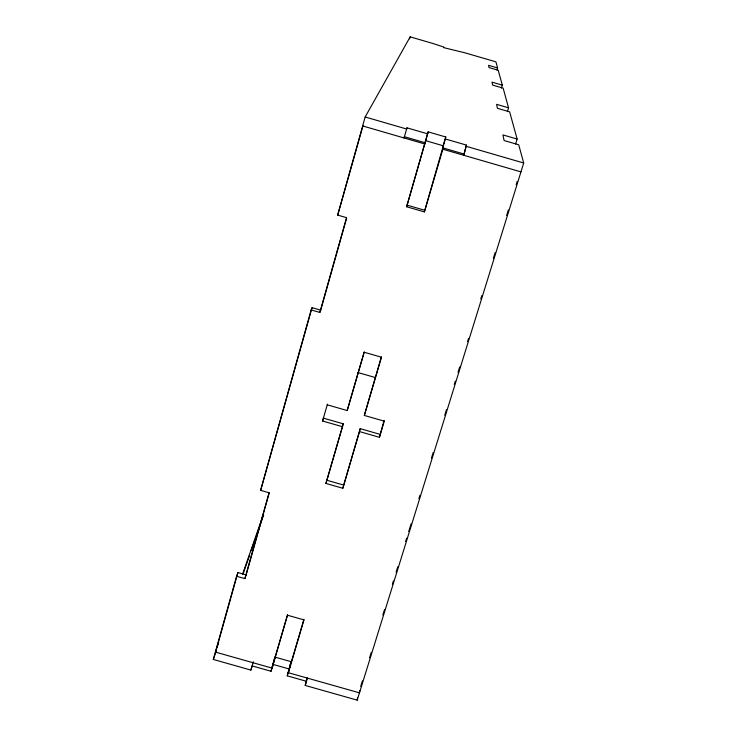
<?xml version="1.0" encoding="UTF-8"?>
<svg xmlns="http://www.w3.org/2000/svg" width="737" height="737" viewBox="0 0 737 737"><rect width="100%" height="100%" fill="white"/><g stroke="black" fill="none" stroke-linecap="round" stroke-linejoin="round"><path stroke-width="1.11" d="M424.383 211.897L445.802 136.999L428.151 131.877L406.649 206.765L424.383 211.897L442.873 149.224L443.213 145.779L445.802 136.999M359.757 690.689L359.463 692.844L288.388 672.734L291.032 661.651L274.965 657.109L273.151 663.328M307.062 678.058L305.219 685.447L357.196 700.15L357.509 697.911M379.942 434.314L360.172 428.658L359.545 431.596L379.435 437.29L384.097 420.412M406.649 206.765L428.151 131.877M379.435 437.29L384.263 421.159L364.318 415.438L381.351 356.883M325.938 483.444L342.493 426.714L322.576 421.011L323.423 418.137L343.212 423.803L325.938 483.444L342.825 488.262L360.172 428.658M306.122 681.191L287.237 675.847L291.032 661.651M327.237 404.816L347.21 410.537L364.17 351.945M342.493 426.714L343.212 423.803M269.281 492.786L246.149 574.897L237.913 572.557L236.586 576.26L213.297 659.449L250.902 670.09L252.128 665.916L271.032 671.26L272.856 664.359L288.895 668.901M218.677 642.572L215.361 652.07L272.073 668.118L274.965 657.109M236.586 576.26L244.877 578.609L269.051 492.767L260.631 490.363L311.143 309.927L312.073 307.679L320.715 310.166L346.639 218.134M311.143 309.927L319.84 312.433L346.537 217.655L337.693 215.103L365.165 116.98L410.177 36.85L432.573 43.382L443.84 47.039L443.729 47.647L464.927 52.806L495.909 61.844L497.595 67.951L496.978 70.006M216.789 647.989L237.913 572.557M312.073 307.679L260.631 490.363M362.973 125.898L337.693 215.103M409.625 38.821L410.177 36.85M250.902 670.09L253.325 661.725M322.576 421.011L327.44 404.18M427.782 133.876L406.962 127.833L404.033 137.957L404.401 136.723L425.194 142.757M271.032 671.26L287.559 614.612M272.073 668.118L287.494 615.229L303.976 619.9L288.388 672.734M347.21 410.537L364.207 352.249L381.499 357.224L364.318 415.438M287.237 675.847L303.93 619.255M342.825 488.262L359.545 431.596M466.42 145.088L463.776 155.295L466.42 145.088L445.618 139.053M305.219 685.447L307.412 678.114M406.962 127.833L406.603 129.012L365.165 116.98M501.436 88.062L502.321 85.151L498.23 70.264L488.999 67.574L488.53 65.317L497.595 67.951M507.369 111.656L508.539 107.814L503.141 88.145L492.62 85.077L492.012 82.148L502.321 85.151M515.596 144.01L517.125 139.044L509.654 111.849L497.42 108.293L496.6 104.341L508.539 107.814M360.734 686.34L362.438 680.85M369.578 657.8L371.282 652.309M382.844 614.99L384.548 609.499M392.37 584.257L393.383 580.968M396.11 572.179L397.805 566.698M405.626 541.446L406.649 538.157M408.694 531.57L411.071 523.887M418.892 498.636L419.915 495.347M431.477 458.027L433.181 452.536M444.743 415.217L446.447 409.726M454.268 384.484L455.282 381.186M458.009 372.406L459.704 366.915M467.525 341.673L468.548 338.375M480.791 298.863L481.814 295.574M493.375 258.245L495.08 252.763M506.641 215.444L508.346 209.953M516.167 184.701L517.181 181.413M357.196 700.15L523.703 163.006L518.701 144.774L504.09 140.537L502.929 134.917L517.125 139.044M244.877 578.609L246.149 574.897M242.519 574.307L263.339 514.702M213.297 659.449L216.328 650.762M243.21 573.616L249.65 555.154M251.16 550.806L263.662 514.951M319.84 312.433L320.715 310.166M326.758 480.229L343.534 485.02M357.878 372.526L375.52 377.593M406.999 205.116L424.623 210.22M466.438 146.377L523.703 163.006M425.59 140.666L443.213 145.779M443.001 147.925L463.776 153.95M362.65 125.944L424.954 144.028M442.873 149.224L520.948 171.878"/></g></svg>
